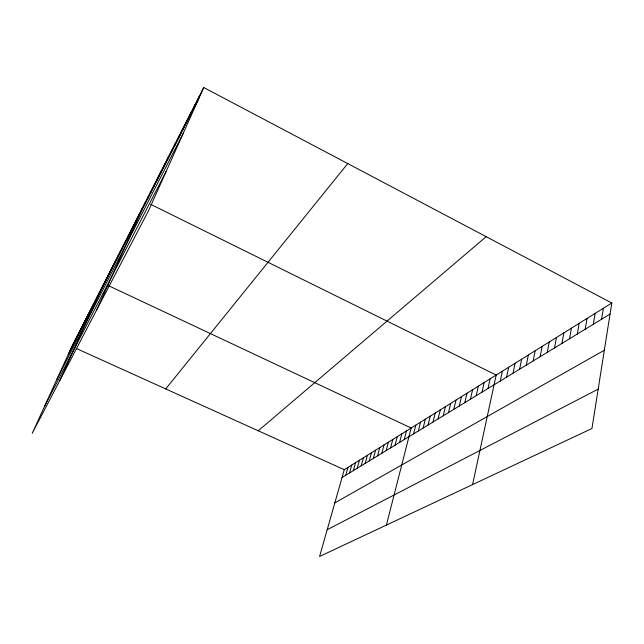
<?xml version="1.0" encoding="UTF-8"?>
<svg xmlns="http://www.w3.org/2000/svg" width="644" height="644" viewBox="0 0 644 644"><rect width="100%" height="100%" fill="white"/><g stroke="black" fill="none" stroke-linecap="round" stroke-linejoin="round"><path stroke-width="0.97" d="M611.8 303.018L591.957 428.501L319.577 556.48L344.266 469.701L611.8 303.018L203.737 87.52L71.878 346.48L32.2 433.364L148.78 210.234L203.737 87.52M601.593 319.223L603.372 308.275M593.317 324.27L595.12 313.411M585.219 329.205L587.062 318.434M577.298 334.035L579.165 323.352M569.546 338.76L571.445 328.166M561.962 343.389L563.878 332.876M554.532 347.921L556.472 337.488M547.263 352.357L549.227 342.004M540.139 356.704L542.119 346.432M533.16 360.954L535.164 350.771M526.317 365.132L528.338 355.013M519.619 369.213L521.656 359.183M513.043 373.222L515.103 363.264M506.603 377.151L508.671 367.265M500.283 381.007L502.368 371.194M472.567 484.594L496.186 375.05L150.825 204.398M488.015 388.493L490.124 378.825M482.05 392.132L484.167 382.536M476.19 395.698L478.331 386.175M470.45 399.2L472.591 389.749M464.807 402.645L466.964 393.259M459.269 406.018L461.434 396.704M453.835 409.334L456 400.085M448.49 412.595L450.663 403.41M443.241 415.799L445.423 406.678M438.089 418.938L440.279 409.882M433.018 422.029L435.215 413.037M428.043 425.064L430.24 416.137M423.148 428.051L425.346 419.188M418.334 430.989L420.54 422.182M413.601 433.871L415.815 425.129M386.408 525.077L411.162 428.019L108.442 285.63M404.239 439.586L406.453 430.957M399.602 442.412L401.824 433.839M395.046 445.189L397.268 436.68M390.562 447.926L392.784 439.474M386.15 450.615L388.38 442.219M381.82 453.255L384.041 444.915M377.553 455.855L379.783 447.572M373.351 458.415L375.581 450.188M369.221 460.935L371.451 452.764M365.156 463.414L367.386 455.3M361.155 465.862L363.385 457.787M357.211 468.26L359.441 460.243M353.331 470.627L355.56 462.666M349.515 472.954L351.737 465.049M345.748 475.256L347.977 467.391M194.665 106.622L199.431 95.98M167.448 159.97L172.012 149.835M171.062 152.878L175.659 142.67M174.766 145.616L179.394 135.337M178.557 138.186L183.21 127.834M182.437 130.579L187.122 120.154M186.414 122.787L191.131 112.289M190.487 114.801L195.229 104.231M96.479 310.344L145.552 201.797M144.248 205.444L148.619 195.776M147.355 199.358L151.751 189.634M150.519 193.152L154.946 183.355M153.755 186.8L158.207 176.939M157.064 180.32L161.547 170.386M160.453 173.687L164.961 163.689M163.906 166.909L168.446 156.838M109.166 274.207L113.191 265.352M111.565 269.514L115.614 260.595M114.004 264.732L118.077 255.757M116.492 259.854L120.589 250.822M119.027 254.887L123.149 245.791M121.611 249.816L125.765 240.663M124.244 244.656L128.422 235.438M126.932 239.383L131.135 230.101M129.677 234.013L133.904 224.667M132.471 228.531L136.729 219.121M135.329 222.937L139.611 213.462M138.243 217.221L142.549 207.69M77.312 336.651L80.983 328.609M79.204 332.948L82.891 324.85M81.128 329.181L84.839 321.034M83.076 325.349L86.819 317.154M85.064 321.453L88.824 313.201M87.093 317.484L90.876 309.176M89.154 313.451L92.953 305.087M91.247 309.337L95.079 300.925M93.38 305.159L97.236 296.691M95.554 300.901L99.426 292.376M97.759 296.562L101.663 287.989M59.908 380.33L103.942 283.513M102.243 287.788L106.196 279.094M104.505 283.344L108.482 274.594M106.815 278.82L110.816 270.013M70.059 350.867L73.641 343.019M71.83 347.398L75.437 339.509M73.625 343.88L77.256 335.935M75.453 340.298L79.099 332.296M68.32 354.281L198.94 98.242M56.744 379.63L183.162 133.477M44.468 406.501L166.12 171.513M165.717 388.928L347.76 163.576M258.244 430.788L486.18 236.678M342.045 477.51L610.053 314.063M334.832 502.875L604.33 350.239M327.192 529.714L598.187 389.121M76.234 348.444L344.266 469.701"/></g></svg>
